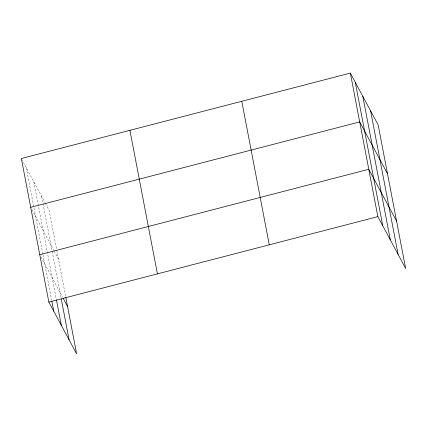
<?xml version="1.0" encoding="UTF-8"?>
<svg xmlns="http://www.w3.org/2000/svg" width="427" height="427" viewBox="0 0 427 427"><rect width="100%" height="100%" fill="white"/><g stroke="black" fill="none" stroke-linecap="round" stroke-linejoin="round"><path stroke-width="0.32" stroke-dasharray="2.13 1.6" d="M21.66 159.09L45.059 202.74M45.374 203.321L49.153 210.367L56.631 249.411M31.929 209.614L53.781 250.366M54.096 250.953L58.499 259.168M41.003 256.985L62.539 297.149M56.754 250.062L65.71 296.808M41.6 196.281L61.018 297.646M33.818 181.774L56.343 299.359M26.271 167.688L42.828 254.129M42.951 254.78L51.651 300.202"/><path stroke-width="0.64" d="M350.353 73.092L377.847 216.633L405.65 268.487L378.157 124.94L350.353 73.092L21.35 158.513L48.843 302.06L76.646 353.908L65.833 297.454M30.696 207.319L359.699 121.898L387.502 173.746M39.77 254.689L368.773 169.263L396.576 221.117M48.843 302.06L377.847 216.633M63.169 298.324L67.573 306.538M370.604 110.86L398.097 254.401M362.822 96.347L390.321 239.894M355.269 82.267L382.768 225.808M241.783 101.279L269.277 244.826M129.92 130.326L157.419 273.867M61.264 298.948L69.094 339.828M56.471 300.01L61.317 325.315M51.902 301.499L53.765 311.235"/></g></svg>
